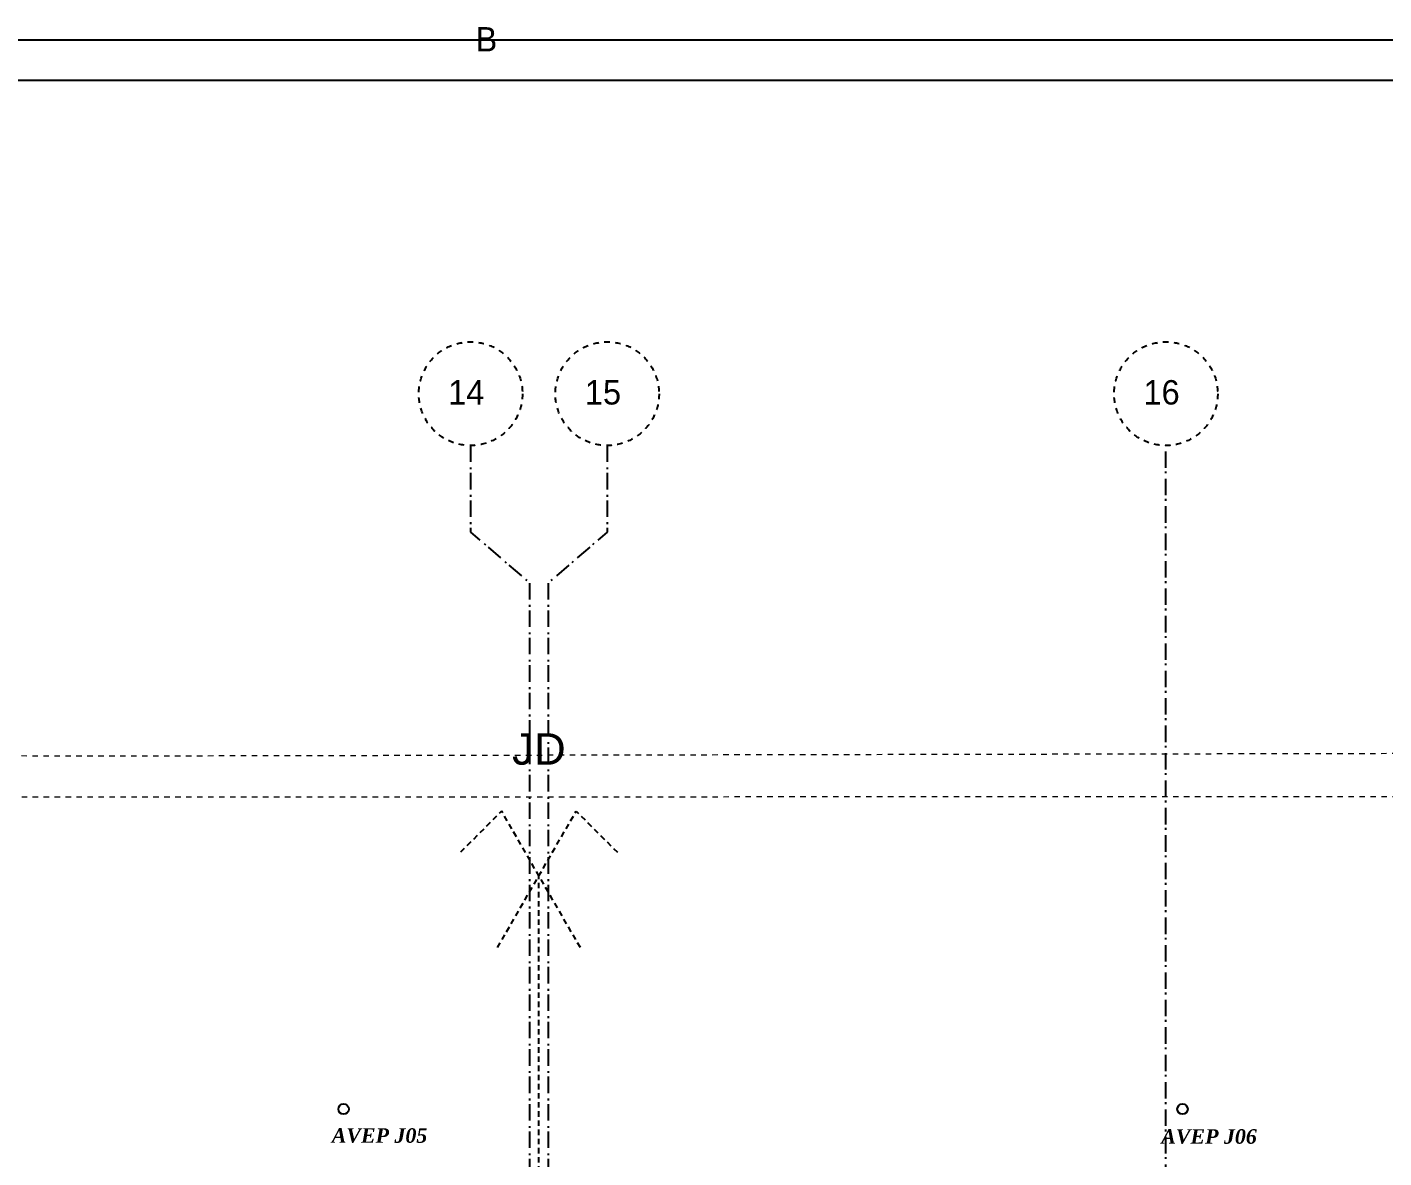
# Model space of a CAD drawing. Header units: centimetres. Extents: x 2191 to 12545, y -680 to 18662.
# Drawn here: x 9318 to 10627, y 5133 to 6224 of the extents above; entities that cross this region are included whole.
import ezdxf

# ---------------------------------------------------------------- set-up
doc = ezdxf.new("R2010")
doc.units = ezdxf.units.CM
for name, pattern in [('Style de ligne -11', [0.347222, 0.20828, -0.138942]), ('Style de ligne -6', [1.04164, 0.625, -0.20828, 0.06943, -0.13893]), ('VW-01', [0.41656, 0.20828, -0.20828])]:
    doc.linetypes.add(name, pattern=pattern)
for name, color, linetype in [('B Général', 252, 'Continuous'), ('C ANNOTATIONS-niveaux', 252, 'Continuous'), ('C ANNOTATIONS-texte', 252, 'Continuous'), ('Général', 252, 'Continuous'), ('prlm-EAU-EPEXT', 145, 'Continuous')]:
    doc.layers.add(name, color=color, linetype=linetype)
doc.layers.add('prlm-ZCARTOUCHE', color=181, linetype='Continuous', lineweight=13)
doc.layers.add('w_.prlm-EAU-EPEXT', color=252, linetype='Continuous', lineweight=18)
doc.styles.add('Arial', font='arial.ttf')
doc.styles.add('Eurostile', font='Eurosti.TTF')
doc.styles.add('prlm-eau-ep', font='timesbi.ttf', dxfattribs={"height": 18})
doc.styles.add('Times New Roman (bold italic)', font='timesbi.ttf')

# ---------------------------------------------------------------- blocks, each defined once
blk = doc.blocks.new('A 70.Groupe-10-1')
at = {"layer": 'B Général', "linetype": 'Style de ligne -11', "ltscale": 25.4}
blk.add_line((2145.7, -1173.9), (2145.7, 946.1), dxfattribs=at)
at = {"layer": 'B Général', "linetype": 'Style de ligne -11', "ltscale": 25.4, "flags": 128}
for points in [[(2185.7, 876.8), (2109.7, 1008.4), (2069.7, 968.4)], [(2105.7, 876.8), (2181.7, 1008.4), (2221.7, 968.4)]]:
    blk.add_lwpolyline(points, dxfattribs=at)
at = {"layer": 'B Général', "insert": (2119.8, 1083.5), "char_height": 30.3, "attachment_point": 1, "line_spacing_factor": 0.959385, "style": 'Arial'}
blk.add_mtext('JD', dxfattribs=at)
blk = doc.blocks.new('B 70.w_.xi.epext')
at = {"layer": 'w_.prlm-EAU-EPEXT', "linetype": 'Continuous', "lineweight": 18}
blk.add_circle((0, 0), 5, dxfattribs=at)
blk = doc.blocks.new('B 70.Groupe-42-1')
at = {"layer": 'w_.prlm-EAU-EPEXT'}
for p in [(9623, 5180.2), (10432.5, 5180.2)]:
    blk.add_blockref('B 70.w_.xi.epext', p, dxfattribs=at)
at = {"layer": 'w_.prlm-EAU-EPEXT', "char_height": 13.99, "width": 127.276, "attachment_point": 1, "line_spacing_factor": 1.004802, "style": 'Times New Roman (bold italic)'}
for s, insert in [('AVEP J05', (9611.6, 5161.7)), ('AVEP J06', (10412, 5160.8))]:
    blk.add_mtext(s, dxfattribs=dict(at, insert=insert))
blk = doc.blocks.new('B 70.Groupe-32-1')
at = {"layer": 'B Général', "linetype": 'Style de ligne -11', "ltscale": 25.4}
blk.add_line((2145.7, -1173.9), (2145.7, 946.1), dxfattribs=at)
at = {"layer": 'B Général', "linetype": 'Style de ligne -11', "ltscale": 25.4, "flags": 128}
for points in [[(2185.7, 876.8), (2109.7, 1008.4), (2069.7, 968.4)], [(2105.7, 876.8), (2181.7, 1008.4), (2221.7, 968.4)]]:
    blk.add_lwpolyline(points, dxfattribs=at)
at = {"layer": 'B Général', "insert": (2119.8, 1083.5), "char_height": 30.3, "attachment_point": 1, "line_spacing_factor": 0.959385, "style": 'Arial'}
blk.add_mtext('JD', dxfattribs=at)
blk = doc.blocks.new('xi.epext')
at = {"layer": 'prlm-EAU-EPEXT', "color": 0, "linetype": 'ByBlock', "lineweight": -2}
blk.add_circle((0, 0), 5, dxfattribs=at)

msp = doc.modelspace()

# ---------------------------------------------------------------- linework, layer by layer
at = {"layer": 'B Général', "linetype": 'VW-01', "lineweight": 18, "ltscale": 25.4, "flags": 128}
msp.add_lwpolyline([(5482.4, 5520.8), (5244.5, 5519.8), (5244.5, 5477), (5576.2, 5479.3), (5994, 5482.3), (6502, 5483.3), (7337.2, 5483.3), (8174.9, 5480.6), (9251.2, 5481.4), (11197.1, 5482), (12128, 5477.6), (12128, 5477.4), (12128.1, 5522.2), (11188, 5523.4), (10769.5, 5523.4), (9413.6, 5520.7), (6570, 5525.5)], close=True, dxfattribs=at)
msp.add_lwpolyline([(5482.4, 5520.8), (5244.5, 5519.8), (5244.5, 5477), (5576.2, 5479.3), (5994, 5482.3), (6502, 5483.3), (7337.2, 5483.3), (8174.9, 5480.6), (9251.2, 5481.4), (11197.1, 5482), (12128, 5477.6), (12128, 5477.4), (12128.1, 5522.2), (11188, 5523.4), (10769.5, 5523.4), (9413.6, 5520.7), (6570, 5525.5)], close=True, dxfattribs=at)
at = {"layer": 'C ANNOTATIONS-niveaux', "linetype": 'Style de ligne -6', "ltscale": 25.4}
msp.add_line((10416.5, 3285.4), (10416.5, 5820.4), dxfattribs=at)
msp.add_line((10416.5, 3285.4), (10416.5, 5820.4), dxfattribs=at)
at = {"layer": 'C ANNOTATIONS-niveaux', "linetype": 'Style de ligne -6', "ltscale": 25.4, "flags": 128}
for points in [[(9745.6, 5820.4), (9745.6, 5736.9), (9802.5, 5687.9), (9802.5, 3085.4)], [(9745.6, 5820.4), (9745.6, 5736.9), (9802.5, 5687.9), (9802.5, 3085.4)], [(9877.4, 5820.4), (9877.4, 5736.9), (9820.5, 5687.9), (9820.5, 3085.4)], [(9877.4, 5820.4), (9877.4, 5736.9), (9820.5, 5687.9), (9820.5, 3085.4)]]:
    msp.add_lwpolyline(points, dxfattribs=at)
at = {"layer": 'C ANNOTATIONS-niveaux', "linetype": 'VW-01', "ltscale": 25.4}
for centre in [(9745.6, 5870.4), (9745.6, 5870.4), (9877.4, 5870.4), (9877.4, 5870.4), (10416.5, 5870.4), (10416.5, 5870.4)]:
    msp.add_circle(centre, 50, dxfattribs=at)
at = {"layer": 'prlm-ZCARTOUCHE', "lineweight": 25}
for points in [[(2335.2, 6211.7), (12545.1, 6211.7), (12545.1, 2007.4), (2335.2, 2007.4)], [(2371.7, 6173), (12504.2, 6173), (12504.2, 2057.2), (2371.7, 2057.2)]]:
    msp.add_lwpolyline(points, close=True, dxfattribs=at)

# ---------------------------------------------------------------- block references
at = {"layer": 'B Général'}
for name in ['A 70.Groupe-10-1', 'B 70.Groupe-32-1']:
    msp.add_blockref(name, (7665.8, 4459.3), dxfattribs=at)
at = {"layer": 'Général'}
msp.add_blockref('B 70.Groupe-42-1', (0, 0), dxfattribs=at)
at = {"layer": 'prlm-EAU-EPEXT'}
for p in [(9623, 5180.2), (10432.5, 5180.2)]:
    msp.add_blockref('xi.epext', p, dxfattribs=at)

# ---------------------------------------------------------------- texts
at = {"layer": 'C ANNOTATIONS-niveaux', "char_height": 23.53, "attachment_point": 1, "line_spacing_factor": 0.894142, "style": 'Eurostile'}
for s, insert in [('14', (9723.9, 5883.5)), ('14', (9723.9, 5883.5)), ('15', (9855.8, 5883.5)), ('15', (9855.8, 5883.5)), ('16', (10394.8, 5883.5)), ('16', (10394.8, 5883.5))]:
    msp.add_mtext(s, dxfattribs=dict(at, insert=insert))
at = {"layer": 'C ANNOTATIONS-texte', "insert": (9750.3, 6224.1), "char_height": 23.5, "attachment_point": 1, "line_spacing_factor": 0.894142, "style": 'Eurostile'}
msp.add_mtext('B', dxfattribs=at)
msp.add_mtext('B', dxfattribs=at)
at = {"layer": 'prlm-EAU-EPEXT', "char_height": 14, "width": 127.276, "attachment_point": 1, "style": 'prlm-eau-ep'}
for s, insert in [('AVEP J05', (9611.6, 5161.7)), ('AVEP J06', (10412, 5160.8))]:
    msp.add_mtext(s, dxfattribs=dict(at, insert=insert))

doc.saveas('drawing.dxf')
